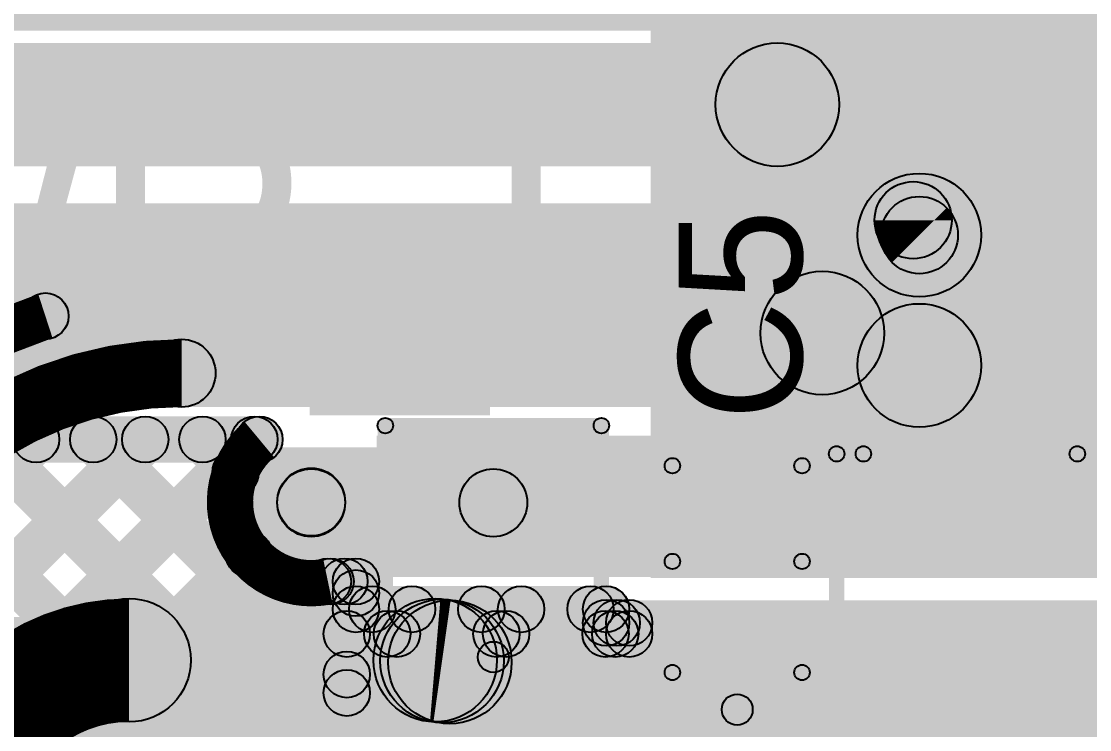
# Model space of a CAD drawing. Header units: millimetres. Extents: x 0 to 210, y 0 to 213.
# Drawn here: x 0.4081 to 0.7542, y 2.0665 to 2.296 of the extents above; entities that cross this region are included whole.
import ezdxf

# ---------------------------------------------------------------- set-up
doc = ezdxf.new("R2010")
doc.units = ezdxf.units.MM
doc.header["$MEASUREMENT"] = 0
for name, color, linetype in [('BottomLayer', 5, 'Continuous'), ('BottomPaste', 16, 'Continuous'), ('BottomSolder', 6, 'Continuous'), ('TopLayer', 1, 'Continuous'), ('TopOverlay', 2, 'Continuous'), ('TopPaste', 8, 'Continuous'), ('TopSolder', 216, 'Continuous'), ('ViaHoleLayer', 16, 'Continuous')]:
    doc.layers.add(name, color=color, linetype=linetype)

# ---------------------------------------------------------------- blocks, each defined once
blk = doc.blocks.new('LED_0805_47')
at = {"layer": 'TopLayer'}
for points in [[(-0.06, 0.03), (-0.02, 0.03), (-0.02, -0.03), (-0.06, -0.03)], [(0.02, 0.03), (0.06, 0.03), (0.06, -0.03), (0.02, -0.03)]]:
    blk.add_hatch(color=1, dxfattribs=at).paths.add_polyline_path(points)
at = {"layer": 'TopOverlay'}
h = blk.add_hatch(color=2, dxfattribs=at)
edge = h.paths.add_edge_path()
edge.add_arc((-0.065, 0.035), 0.0025, 0, 360)
h = blk.add_hatch(color=2, dxfattribs=at)
edge = h.paths.add_edge_path()
edge.add_arc((-0.065, 0.035), 0.0025, 0, 360)
for points in [[(-0.0625, -0.035), (-0.0675, -0.035), (-0.0675, 0.035), (-0.0625, 0.035)], [(0.065, 0.0375), (0.065, 0.0325), (-0.065, 0.0325), (-0.065, 0.0375)], [(0.0675, -0.035), (0.0625, -0.035), (0.0625, 0.035), (0.0675, 0.035)], [(0.1, 0.037), (0.064, 0.037), (0.064, -0.037), (0.1, -0.037)], [(0.065, -0.0325), (0.065, -0.0375), (-0.065, -0.0375), (-0.065, -0.0325)]]:
    blk.add_hatch(color=2, dxfattribs=at).paths.add_polyline_path(points)
h = blk.add_hatch(color=2, dxfattribs=at)
edge = h.paths.add_edge_path()
edge.add_arc((0.065, 0.035), 0.0025, 0, 360)
h = blk.add_hatch(color=2, dxfattribs=at)
edge = h.paths.add_edge_path()
edge.add_arc((0.065, 0.035), 0.0025, 0, 360)
h = blk.add_hatch(color=2, dxfattribs=at)
edge = h.paths.add_edge_path()
edge.add_arc((-0.065, -0.035), 0.0025, 0, 360)
h = blk.add_hatch(color=2, dxfattribs=at)
edge = h.paths.add_edge_path()
edge.add_arc((-0.065, -0.035), 0.0025, 0, 360)
h = blk.add_hatch(color=2, dxfattribs=at)
edge = h.paths.add_edge_path()
edge.add_arc((0.065, -0.035), 0.0025, 0, 360)
h = blk.add_hatch(color=2, dxfattribs=at)
edge = h.paths.add_edge_path()
edge.add_arc((0.065, -0.035), 0.0025, 0, 360)
at = {"layer": 'TopPaste'}
for points in [[(-0.06, 0.03), (-0.02, 0.03), (-0.02, -0.03), (-0.06, -0.03)], [(0.02, 0.03), (0.06, 0.03), (0.06, -0.03), (0.02, -0.03)]]:
    blk.add_hatch(color=8, dxfattribs=at).paths.add_polyline_path(points)
at = {"layer": 'TopSolder'}
for points in [[(-0.064, 0.034), (-0.016, 0.034), (-0.016, -0.034), (-0.064, -0.034)], [(0.016, 0.034), (0.064, 0.034), (0.064, -0.034), (0.016, -0.034)]]:
    blk.add_hatch(color=216, dxfattribs=at).paths.add_polyline_path(points)
at = {"layer": 'TopOverlay'}
for centre in [(-0.065, 0.035), (-0.065, 0.035), (0.065, 0.035), (0.065, 0.035), (-0.065, -0.035), (-0.065, -0.035), (0.065, -0.035), (0.065, -0.035)]:
    blk.add_circle(centre, 0.0025, dxfattribs=at)
blk = doc.blocks.new('CAP_0603_48')
at = {"layer": 'TopLayer'}
for points in [[(-0.015, 0.0175), (-0.015, -0.0175), (-0.045, -0.0175), (-0.045, 0.0175)], [(0.045, 0.0175), (0.045, -0.0175), (0.015, -0.0175), (0.015, 0.0175)]]:
    blk.add_hatch(color=1, dxfattribs=at).paths.add_polyline_path(points)
at = {"layer": 'TopOverlay'}
h = blk.add_hatch(color=2, dxfattribs=at)
edge = h.paths.add_edge_path()
edge.add_arc((-0.049, 0.021), 0.0025, 0, 360)
h = blk.add_hatch(color=2, dxfattribs=at)
edge = h.paths.add_edge_path()
edge.add_arc((-0.049, 0.021), 0.0025, 0, 360)
for points in [[(-0.0465, -0.021), (-0.0515, -0.021), (-0.0515, 0.021), (-0.0465, 0.021)], [(-0.018, 0.0235), (-0.018, 0.0185), (-0.049, 0.0185), (-0.049, 0.0235)], [(0.049, 0.0235), (0.049, 0.0185), (0.018, 0.0185), (0.018, 0.0235)], [(0.0515, -0.021), (0.0465, -0.021), (0.0465, 0.021), (0.0515, 0.021)], [(-0.018, -0.0185), (-0.018, -0.0235), (-0.049, -0.0235), (-0.049, -0.0185)], [(0.049, -0.0185), (0.049, -0.0235), (0.018, -0.0235), (0.018, -0.0185)]]:
    blk.add_hatch(color=2, dxfattribs=at).paths.add_polyline_path(points)
h = blk.add_hatch(color=2, dxfattribs=at)
edge = h.paths.add_edge_path()
edge.add_arc((-0.018, 0.021), 0.0025, 0, 360)
h = blk.add_hatch(color=2, dxfattribs=at)
edge = h.paths.add_edge_path()
edge.add_arc((0.018, 0.021), 0.0025, 0, 360)
h = blk.add_hatch(color=2, dxfattribs=at)
edge = h.paths.add_edge_path()
edge.add_arc((0.049, 0.021), 0.0025, 0, 360)
h = blk.add_hatch(color=2, dxfattribs=at)
edge = h.paths.add_edge_path()
edge.add_arc((0.049, 0.021), 0.0025, 0, 360)
h = blk.add_hatch(color=2, dxfattribs=at)
edge = h.paths.add_edge_path()
edge.add_arc((-0.049, -0.021), 0.0025, 0, 360)
h = blk.add_hatch(color=2, dxfattribs=at)
edge = h.paths.add_edge_path()
edge.add_arc((-0.049, -0.021), 0.0025, 0, 360)
h = blk.add_hatch(color=2, dxfattribs=at)
edge = h.paths.add_edge_path()
edge.add_arc((-0.018, -0.021), 0.0025, 0, 360)
h = blk.add_hatch(color=2, dxfattribs=at)
edge = h.paths.add_edge_path()
edge.add_arc((0.018, -0.021), 0.0025, 0, 360)
h = blk.add_hatch(color=2, dxfattribs=at)
edge = h.paths.add_edge_path()
edge.add_arc((0.049, -0.021), 0.0025, 0, 360)
h = blk.add_hatch(color=2, dxfattribs=at)
edge = h.paths.add_edge_path()
edge.add_arc((0.049, -0.021), 0.0025, 0, 360)
at = {"layer": 'TopPaste'}
for points in [[(-0.015, 0.0175), (-0.015, -0.0175), (-0.045, -0.0175), (-0.045, 0.0175)], [(0.045, 0.0175), (0.045, -0.0175), (0.015, -0.0175), (0.015, 0.0175)]]:
    blk.add_hatch(color=8, dxfattribs=at).paths.add_polyline_path(points)
at = {"layer": 'TopSolder'}
for points in [[(-0.01264, 0.01986), (-0.01264, -0.01986), (-0.04736, -0.01986), (-0.04736, 0.01986)], [(0.04736, 0.01986), (0.04736, -0.01986), (0.01264, -0.01986), (0.01264, 0.01986)]]:
    blk.add_hatch(color=216, dxfattribs=at).paths.add_polyline_path(points)
at = {"layer": 'TopOverlay'}
for centre in [(-0.049, 0.021), (-0.049, 0.021), (-0.018, 0.021), (0.018, 0.021), (0.049, 0.021), (0.049, 0.021), (-0.049, -0.021), (-0.049, -0.021), (-0.018, -0.021), (0.018, -0.021), (0.049, -0.021), (0.049, -0.021)]:
    blk.add_circle(centre, 0.0025, dxfattribs=at)
blk = doc.blocks.new('RES_0603_B_50')
at = {"layer": 'BottomLayer'}
for points in [[(-0.045, -0.0175), (-0.045, 0.0175), (-0.015, 0.0175), (-0.015, -0.0175)], [(0.015, -0.0175), (0.015, 0.0175), (0.045, 0.0175), (0.045, -0.0175)]]:
    blk.add_hatch(color=5, dxfattribs=at).paths.add_polyline_path(points)
at = {"layer": 'BottomPaste'}
for points in [[(-0.045, -0.0175), (-0.045, 0.0175), (-0.015, 0.0175), (-0.015, -0.0175)], [(0.015, -0.0175), (0.015, 0.0175), (0.045, 0.0175), (0.045, -0.0175)]]:
    blk.add_hatch(color=16, dxfattribs=at).paths.add_polyline_path(points)
at = {"layer": 'BottomSolder'}
for points in [[(-0.049, -0.0215), (-0.049, 0.0215), (-0.011, 0.0215), (-0.011, -0.0215)], [(0.011, -0.0215), (0.011, 0.0215), (0.049, 0.0215), (0.049, -0.0215)]]:
    blk.add_hatch(color=6, dxfattribs=at).paths.add_polyline_path(points)
blk = doc.blocks.new('LDF33DT_TR_65')
at = {"layer": 'TopLayer'}
for points in [[(-0.12402, 0.24508), (0.12402, 0.24508), (0.12402, 0.00098), (-0.12402, 0.00098)], [(-0.11953, -0.06791), (-0.06047, -0.06791), (-0.06047, -0.17815), (-0.11953, -0.17815)], [(0.06047, -0.06791), (0.11953, -0.06791), (0.11953, -0.17815), (0.06047, -0.17815)]]:
    blk.add_hatch(color=1, dxfattribs=at).paths.add_polyline_path(points)
at = {"layer": 'TopOverlay'}
h = blk.add_hatch(color=2, dxfattribs=at)
edge = h.paths.add_edge_path()
edge.add_arc((-0.13079, 0.1637), 0.0025, 0, 360)
h = blk.add_hatch(color=2, dxfattribs=at)
edge = h.paths.add_edge_path()
edge.add_arc((0.13079, 0.1637), 0.0025, 0, 360)
for points in [[(-0.13329, 0.1637), (-0.12829, 0.1637), (-0.12829, -0.05284), (-0.13329, -0.05284)], [(0.12829, 0.1637), (0.13329, 0.1637), (0.13329, -0.05284), (0.12829, -0.05284)], [(-0.12213, -0.05034), (-0.12213, -0.05534), (-0.13079, -0.05534), (-0.13079, -0.05034)], [(0.05283, -0.05033), (0.05283, -0.05534), (-0.0537, -0.05534), (-0.0537, -0.05033)], [(0.13079, -0.05034), (0.13079, -0.05534), (0.12213, -0.05534), (0.12213, -0.05034)]]:
    blk.add_hatch(color=2, dxfattribs=at).paths.add_polyline_path(points)
h = blk.add_hatch(color=2, dxfattribs=at)
edge = h.paths.add_edge_path()
edge.add_arc((-0.13079, -0.05284), 0.0025, 0, 360)
h = blk.add_hatch(color=2, dxfattribs=at)
edge = h.paths.add_edge_path()
edge.add_arc((-0.13079, -0.05284), 0.0025, 0, 360)
h = blk.add_hatch(color=2, dxfattribs=at)
edge = h.paths.add_edge_path()
edge.add_arc((-0.12213, -0.05284), 0.0025, 0, 360)
h = blk.add_hatch(color=2, dxfattribs=at)
edge = h.paths.add_edge_path()
edge.add_arc((-0.0537, -0.05284), 0.0025, 0, 360)
h = blk.add_hatch(color=2, dxfattribs=at)
edge = h.paths.add_edge_path()
edge.add_arc((0.05283, -0.05284), 0.0025, 0, 360)
h = blk.add_hatch(color=2, dxfattribs=at)
edge = h.paths.add_edge_path()
edge.add_arc((0.12213, -0.05284), 0.0025, 0, 360)
h = blk.add_hatch(color=2, dxfattribs=at)
edge = h.paths.add_edge_path()
edge.add_arc((0.13079, -0.05284), 0.0025, 0, 360)
h = blk.add_hatch(color=2, dxfattribs=at)
edge = h.paths.add_edge_path()
edge.add_arc((0.13079, -0.05284), 0.0025, 0, 360)
h = blk.add_hatch(color=2, dxfattribs=at)
edge = h.paths.add_edge_path()
edge.add_arc((-0.14383, -0.16457), 0.005, 0, 360)
h = blk.add_hatch(color=2, dxfattribs=at)
edge = h.paths.add_edge_path()
edge.add_arc((-0.12987, -0.16457), 0.005, 0, 360)
at = {"layer": 'TopPaste'}
for points in [[(-0.12402, 0.24508), (0.12402, 0.24508), (0.12402, 0.00098), (-0.12402, 0.00098)], [(-0.11953, -0.06791), (-0.06047, -0.06791), (-0.06047, -0.17815), (-0.11953, -0.17815)], [(0.06047, -0.06791), (0.11953, -0.06791), (0.11953, -0.17815), (0.06047, -0.17815)]]:
    blk.add_hatch(color=8, dxfattribs=at).paths.add_polyline_path(points)
at = {"layer": 'TopSolder'}
for points in [[(-0.12802, 0.24908), (0.12802, 0.24908), (0.12802, -0.00302), (-0.12802, -0.00302)], [(-0.12353, -0.06391), (-0.05647, -0.06391), (-0.05647, -0.18215), (-0.12353, -0.18215)], [(0.05647, -0.06391), (0.12353, -0.06391), (0.12353, -0.18215), (0.05647, -0.18215)]]:
    blk.add_hatch(color=216, dxfattribs=at).paths.add_polyline_path(points)
at = {"layer": 'TopOverlay', "const_width": 0.01}
blk.add_lwpolyline([(-0.12987, -0.16457, 1), (-0.14383, -0.16457, 1)], format="xyb", close=True, dxfattribs=at)
at = {"layer": 'TopOverlay'}
for centre, radius in [((-0.13079, 0.1637), 0.0025), ((0.13079, 0.1637), 0.0025), ((-0.13079, -0.05284), 0.0025), ((-0.13079, -0.05284), 0.0025), ((-0.12213, -0.05284), 0.0025), ((-0.0537, -0.05284), 0.0025), ((0.05283, -0.05284), 0.0025), ((0.12213, -0.05284), 0.0025), ((0.13079, -0.05284), 0.0025), ((0.13079, -0.05284), 0.0025), ((-0.14383, -0.16457), 0.005), ((-0.12987, -0.16457), 0.005)]:
    blk.add_circle(centre, radius, dxfattribs=at)

msp = doc.modelspace()

# ---------------------------------------------------------------- hatches: boundary and pattern name
at = {"layer": 'BottomLayer'}
for points in [[(0.188, 2.293), (0.188, 2.315), (1.276, 2.315), (1.276, 2.293)], [(0.182, 2.26), (0.182, 2.282), (1.314, 2.282), (1.314, 2.26)], [(0.34, 2.215), (0.34, 2.237), (1.44425, 2.237), (1.44425, 2.215)], [(0.34, 2.193), (0.34, 2.208), (0.41589, 2.208), (0.41589, 2.193)], [(0.46, 2.171), (0.46, 2.193), (1.48136, 2.193), (1.48136, 2.171)], [(0.481, 2.116), (0.557, 2.116), (0.557, 2.158), (0.481, 2.158)], [(1.416, 2.158), (0.58735, 2.158), (0.58735, 2.116), (1.416, 2.116)], [(0.443, 2.069), (0.443, 2.109), (0.54217, 2.109), (0.54217, 2.069)], [(0.54164, 2.06894), (0.54711, 2.10856), (0.54966, 2.10821), (0.54418, 2.06859)], [(0.54692, 2.0684), (0.54692, 2.1084), (1.23, 2.1084), (1.23, 2.0684)]]:
    msp.add_hatch(color=5, dxfattribs=at).paths.add_polyline_path(points)
h = msp.add_hatch(color=5, dxfattribs=at)
edge = h.paths.add_edge_path()
edge.add_arc((0.41589, 2.2005), 0.0075, 0, 360)
h = msp.add_hatch(color=5, dxfattribs=at)
edge = h.paths.add_edge_path()
edge.add_arc((0.41589, 2.2005), 0.0075, 0, 360)
h = msp.add_hatch(color=5, dxfattribs=at)
edge = h.paths.add_edge_path()
edge.add_arc((0.46, 2.182), 0.011, 0, 360)
h = msp.add_hatch(color=5, dxfattribs=at)
edge = h.paths.add_edge_path()
edge.add_arc((0.46, 2.182), 0.011, 0, 360)
h = msp.add_hatch(color=5, dxfattribs=at)
edge = h.paths.add_edge_path()
edge.add_arc((0.502, 2.14025), 0.01181, 0, 360)
h = msp.add_hatch(color=5, dxfattribs=at)
edge = h.paths.add_edge_path()
edge.add_arc((0.443, 2.089), 0.02, 0, 360)
h = msp.add_hatch(color=5, dxfattribs=at)
edge = h.paths.add_edge_path()
edge.add_arc((0.443, 2.089), 0.02, 0, 360)
h = msp.add_hatch(color=5, dxfattribs=at)
edge = h.paths.add_edge_path()
edge.add_arc((0.54217, 2.089), 0.02, 0, 360)
h = msp.add_hatch(color=5, dxfattribs=at)
edge = h.paths.add_edge_path()
edge.add_arc((0.54217, 2.089), 0.02, 0, 360)
h = msp.add_hatch(color=5, dxfattribs=at)
edge = h.paths.add_edge_path()
edge.add_arc((0.54438, 2.08875), 0.02, 0, 360)
h = msp.add_hatch(color=5, dxfattribs=at)
edge = h.paths.add_edge_path()
edge.add_arc((0.54438, 2.08875), 0.02, 0, 360)
h = msp.add_hatch(color=5, dxfattribs=at)
edge = h.paths.add_edge_path()
edge.add_arc((0.54692, 2.0884), 0.02, 0, 360)
h = msp.add_hatch(color=5, dxfattribs=at)
edge = h.paths.add_edge_path()
edge.add_arc((0.54692, 2.0884), 0.02, 0, 360)
at = {"layer": 'TopLayer'}
for points in [[(0.7095, 2.23156), (0.6845, 2.23156), (0.6845, 2.335), (0.7095, 2.335)], [(0.778, 2.29661), (0.612, 2.29661), (0.612, 2.11561), (0.778, 2.11561)], [(0.35173, 2.249), (0.35173, 2.289), (0.653, 2.289), (0.653, 2.249)], [(0.719, 2.18451), (0.679, 2.18451), (0.679, 2.22673), (0.719, 2.22673)], [(0.29813, 2.175), (0.29813, 2.215), (0.66756, 2.215), (0.66756, 2.175)], [(0.29813, 2.153), (0.29813, 2.168), (0.4852, 2.168), (0.4852, 2.153)], [(0.2718, 2.00882), (0.2612, 2.01943), (0.40757, 2.1658), (0.41818, 2.1552)], [(0.2718, 1.97347), (0.2612, 1.98408), (0.44292, 2.1658), (0.45353, 2.1552)], [(0.2718, 1.93811), (0.2612, 1.94872), (0.47828, 2.1658), (0.48889, 2.1552)], [(0.32003, 2.1552), (0.33064, 2.1658), (0.4785, 2.01794), (0.46789, 2.00733)], [(0.35538, 2.1552), (0.36599, 2.1658), (0.49345, 2.03835), (0.48284, 2.02774)], [(0.35539, 2.1552), (0.36599, 2.1658), (0.49345, 2.03835), (0.48284, 2.02774)], [(0.39074, 2.1552), (0.40135, 2.1658), (0.5188, 2.04835), (0.5082, 2.03774)], [(0.4261, 2.1552), (0.4367, 2.1658), (0.5188, 2.0837), (0.5082, 2.0731)], [(0.46145, 2.1552), (0.47206, 2.1658), (0.48278, 2.15508), (0.47217, 2.14448)], [(0.502, 2.129), (0.502, 2.151), (0.561, 2.151), (0.561, 2.129)], [(0.513, 2.14), (0.491, 2.14), (0.491, 2.14025), (0.513, 2.14025)], [(0.2718, 1.90276), (0.2612, 1.91337), (0.47651, 2.12868), (0.48712, 2.11807)], [(0.50741, 2.107), (0.50741, 2.122), (0.5165, 2.122), (0.5165, 2.107)], [(0.2718, 1.8674), (0.2612, 1.87801), (0.50299, 2.1198), (0.5136, 2.1092)], [(0.50745, 2.1092), (0.51806, 2.1198), (0.5218, 2.11606), (0.5112, 2.10545)], [(0.524, 2.1055), (0.509, 2.1055), (0.509, 2.1145), (0.524, 2.1145)], [(0.5112, 2.10545), (0.5218, 2.11606), (0.52706, 2.1108), (0.51645, 2.1002)], [(0.5165, 2.098), (0.5165, 2.113), (0.5975, 2.113), (0.5975, 2.098)], [(0.51645, 2.1002), (0.52706, 2.1108), (0.53506, 2.1028), (0.52445, 2.0922)], [(0.53195, 2.0922), (0.52135, 2.1028), (0.52935, 2.1108), (0.53995, 2.1002)], [(0.55181, 2.1002), (0.56241, 2.1108), (0.57041, 2.1028), (0.55981, 2.0922)], [(0.56731, 2.0922), (0.5567, 2.1028), (0.5647, 2.1108), (0.57531, 2.1002)], [(0.58716, 2.1002), (0.59777, 2.1108), (0.60577, 2.1028), (0.59516, 2.0922)], [(0.5975, 2.09361), (0.5975, 2.10861), (0.605, 2.10861), (0.605, 2.09361)], [(0.5135, 2.09), (0.5135, 2.105), (0.605, 2.105), (0.605, 2.09)], [(0.605, 2.10111), (0.59, 2.10111), (0.59, 2.1055), (0.605, 2.1055)], [(0.60266, 2.0922), (0.59206, 2.1028), (0.59567, 2.10641), (0.60627, 2.09581)], [(0.28102, 1.795), (0.987, 1.795), (0.987, 2.103), (0.28102, 2.103)], [(0.6125, 2.0975), (0.5975, 2.0975), (0.5975, 2.10111), (0.6125, 2.10111)], [(0.521, 2.03418), (0.506, 2.03418), (0.506, 2.0975), (0.521, 2.0975)], [(0.31247, 1.87271), (0.30186, 1.88332), (0.5082, 2.08965), (0.5188, 2.07905)], [(0.566, 2.06), (0.556, 2.06), (0.556, 2.09), (0.566, 2.09)], [(0.645, 2.048), (0.635, 2.048), (0.635, 2.073), (0.645, 2.073)]]:
    msp.add_hatch(color=1, dxfattribs=at).paths.add_polyline_path(points)
h = msp.add_hatch(color=1, dxfattribs=at)
edge = h.paths.add_edge_path()
edge.add_arc((0.653, 2.269), 0.02, 0, 360)
h = msp.add_hatch(color=1, dxfattribs=at)
edge = h.paths.add_edge_path()
edge.add_arc((0.699, 2.22673), 0.02, 0, 360)
h = msp.add_hatch(color=1, dxfattribs=at)
edge = h.paths.add_edge_path()
edge.add_arc((0.697, 2.23156), 0.0125, 0, 360)
h = msp.add_hatch(color=1, dxfattribs=at)
edge = h.paths.add_edge_path()
edge.add_arc((0.697, 2.23156), 0.0125, 0, 360)
h = msp.add_hatch(color=1, dxfattribs=at)
edge = h.paths.add_edge_path()
edge.add_arc((0.699, 2.22673), 0.0125, 0, 360)
h = msp.add_hatch(color=1, dxfattribs=at)
edge = h.paths.add_edge_path()
edge.add_arc((0.66756, 2.195), 0.02, 0, 360)
h = msp.add_hatch(color=1, dxfattribs=at)
edge = h.paths.add_edge_path()
edge.add_arc((0.699, 2.18451), 0.02, 0, 360)
h = msp.add_hatch(color=1, dxfattribs=at)
edge = h.paths.add_edge_path()
edge.add_arc((0.41287, 2.1605), 0.0075, 0, 360)
h = msp.add_hatch(color=1, dxfattribs=at)
edge = h.paths.add_edge_path()
edge.add_arc((0.4314, 2.1605), 0.0075, 0, 360)
h = msp.add_hatch(color=1, dxfattribs=at)
edge = h.paths.add_edge_path()
edge.add_arc((0.44823, 2.1605), 0.0075, 0, 360)
h = msp.add_hatch(color=1, dxfattribs=at)
edge = h.paths.add_edge_path()
edge.add_arc((0.46676, 2.1605), 0.0075, 0, 360)
h = msp.add_hatch(color=1, dxfattribs=at)
edge = h.paths.add_edge_path()
edge.add_arc((0.48358, 2.1605), 0.0075, 0, 360)
h = msp.add_hatch(color=1, dxfattribs=at)
edge = h.paths.add_edge_path()
edge.add_arc((0.4852, 2.1605), 0.0075, 0, 360)
h = msp.add_hatch(color=1, dxfattribs=at)
edge = h.paths.add_edge_path()
edge.add_arc((0.4852, 2.1605), 0.0075, 0, 360)
h = msp.add_hatch(color=1, dxfattribs=at)
edge = h.paths.add_edge_path()
edge.add_arc((0.47748, 2.14978), 0.0075, 0, 360)
h = msp.add_hatch(color=1, dxfattribs=at)
edge = h.paths.add_edge_path()
edge.add_arc((0.502, 2.14025), 0.01181, 0, 360)
h = msp.add_hatch(color=1, dxfattribs=at)
edge = h.paths.add_edge_path()
edge.add_arc((0.502, 2.14025), 0.011, 0, 360)
h = msp.add_hatch(color=1, dxfattribs=at)
edge = h.paths.add_edge_path()
edge.add_arc((0.502, 2.14), 0.011, 0, 360)
h = msp.add_hatch(color=1, dxfattribs=at)
edge = h.paths.add_edge_path()
edge.add_arc((0.502, 2.14), 0.011, 0, 360)
h = msp.add_hatch(color=1, dxfattribs=at)
edge = h.paths.add_edge_path()
edge.add_arc((0.561, 2.14), 0.011, 0, 360)
h = msp.add_hatch(color=1, dxfattribs=at)
edge = h.paths.add_edge_path()
edge.add_arc((0.48181, 2.12337), 0.0075, 0, 360)
h = msp.add_hatch(color=1, dxfattribs=at)
edge = h.paths.add_edge_path()
edge.add_arc((0.50741, 2.1145), 0.0075, 0, 360)
h = msp.add_hatch(color=1, dxfattribs=at)
edge = h.paths.add_edge_path()
edge.add_arc((0.50741, 2.1145), 0.0075, 0, 360)
h = msp.add_hatch(color=1, dxfattribs=at)
edge = h.paths.add_edge_path()
edge.add_arc((0.50829, 2.1145), 0.0075, 0, 360)
h = msp.add_hatch(color=1, dxfattribs=at)
edge = h.paths.add_edge_path()
edge.add_arc((0.51276, 2.1145), 0.0075, 0, 360)
h = msp.add_hatch(color=1, dxfattribs=at)
edge = h.paths.add_edge_path()
edge.add_arc((0.5165, 2.1145), 0.0075, 0, 360)
h = msp.add_hatch(color=1, dxfattribs=at)
edge = h.paths.add_edge_path()
edge.add_arc((0.5165, 2.1145), 0.0075, 0, 360)
h = msp.add_hatch(color=1, dxfattribs=at)
edge = h.paths.add_edge_path()
edge.add_arc((0.5165, 2.11076), 0.0075, 0, 360)
h = msp.add_hatch(color=1, dxfattribs=at)
edge = h.paths.add_edge_path()
edge.add_arc((0.5165, 2.11076), 0.0075, 0, 360)
h = msp.add_hatch(color=1, dxfattribs=at)
edge = h.paths.add_edge_path()
edge.add_arc((0.5165, 2.1055), 0.0075, 0, 360)
h = msp.add_hatch(color=1, dxfattribs=at)
edge = h.paths.add_edge_path()
edge.add_arc((0.5165, 2.1055), 0.0075, 0, 360)
h = msp.add_hatch(color=1, dxfattribs=at)
edge = h.paths.add_edge_path()
edge.add_arc((0.52176, 2.1055), 0.0075, 0, 360)
h = msp.add_hatch(color=1, dxfattribs=at)
edge = h.paths.add_edge_path()
edge.add_arc((0.52176, 2.1055), 0.0075, 0, 360)
h = msp.add_hatch(color=1, dxfattribs=at)
edge = h.paths.add_edge_path()
edge.add_arc((0.53465, 2.1055), 0.0075, 0, 360)
h = msp.add_hatch(color=1, dxfattribs=at)
edge = h.paths.add_edge_path()
edge.add_arc((0.55711, 2.1055), 0.0075, 0, 360)
h = msp.add_hatch(color=1, dxfattribs=at)
edge = h.paths.add_edge_path()
edge.add_arc((0.57, 2.1055), 0.0075, 0, 360)
h = msp.add_hatch(color=1, dxfattribs=at)
edge = h.paths.add_edge_path()
edge.add_arc((0.59247, 2.1055), 0.0075, 0, 360)
h = msp.add_hatch(color=1, dxfattribs=at)
edge = h.paths.add_edge_path()
edge.add_arc((0.5975, 2.1055), 0.0075, 0, 360)
h = msp.add_hatch(color=1, dxfattribs=at)
edge = h.paths.add_edge_path()
edge.add_arc((0.5975, 2.1055), 0.0075, 0, 360)
h = msp.add_hatch(color=1, dxfattribs=at)
edge = h.paths.add_edge_path()
edge.add_arc((0.5975, 2.10111), 0.0075, 0, 360)
h = msp.add_hatch(color=1, dxfattribs=at)
edge = h.paths.add_edge_path()
edge.add_arc((0.5975, 2.10111), 0.0075, 0, 360)
h = msp.add_hatch(color=1, dxfattribs=at)
edge = h.paths.add_edge_path()
edge.add_arc((0.60097, 2.10111), 0.0075, 0, 360)
h = msp.add_hatch(color=1, dxfattribs=at)
edge = h.paths.add_edge_path()
edge.add_arc((0.605, 2.10111), 0.0075, 0, 360)
h = msp.add_hatch(color=1, dxfattribs=at)
edge = h.paths.add_edge_path()
edge.add_arc((0.605, 2.10111), 0.0075, 0, 360)
h = msp.add_hatch(color=1, dxfattribs=at)
edge = h.paths.add_edge_path()
edge.add_arc((0.5135, 2.0975), 0.0075, 0, 360)
h = msp.add_hatch(color=1, dxfattribs=at)
edge = h.paths.add_edge_path()
edge.add_arc((0.5135, 2.0975), 0.0075, 0, 360)
h = msp.add_hatch(color=1, dxfattribs=at)
edge = h.paths.add_edge_path()
edge.add_arc((0.52665, 2.0975), 0.0075, 0, 360)
h = msp.add_hatch(color=1, dxfattribs=at)
edge = h.paths.add_edge_path()
edge.add_arc((0.52976, 2.0975), 0.0075, 0, 360)
h = msp.add_hatch(color=1, dxfattribs=at)
edge = h.paths.add_edge_path()
edge.add_arc((0.562, 2.0975), 0.0075, 0, 360)
h = msp.add_hatch(color=1, dxfattribs=at)
edge = h.paths.add_edge_path()
edge.add_arc((0.56511, 2.0975), 0.0075, 0, 360)
h = msp.add_hatch(color=1, dxfattribs=at)
edge = h.paths.add_edge_path()
edge.add_arc((0.59736, 2.0975), 0.0075, 0, 360)
h = msp.add_hatch(color=1, dxfattribs=at)
edge = h.paths.add_edge_path()
edge.add_arc((0.60047, 2.0975), 0.0075, 0, 360)
h = msp.add_hatch(color=1, dxfattribs=at)
edge = h.paths.add_edge_path()
edge.add_arc((0.605, 2.0975), 0.0075, 0, 360)
h = msp.add_hatch(color=1, dxfattribs=at)
edge = h.paths.add_edge_path()
edge.add_arc((0.605, 2.0975), 0.0075, 0, 360)
h = msp.add_hatch(color=1, dxfattribs=at)
edge = h.paths.add_edge_path()
edge.add_arc((0.561, 2.09), 0.005, 0, 360)
h = msp.add_hatch(color=1, dxfattribs=at)
edge = h.paths.add_edge_path()
edge.add_arc((0.5135, 2.08435), 0.0075, 0, 360)
h = msp.add_hatch(color=1, dxfattribs=at)
edge = h.paths.add_edge_path()
edge.add_arc((0.5135, 2.0784), 0.0075, 0, 360)
h = msp.add_hatch(color=1, dxfattribs=at)
edge = h.paths.add_edge_path()
edge.add_arc((0.64, 2.073), 0.005, 0, 360)
at = {"layer": 'ViaHoleLayer'}
h = msp.add_hatch(color=16, dxfattribs=at)
edge = h.paths.add_edge_path()
edge.add_arc((0.502, 2.14025), 0.00591, 0, 360)

# ---------------------------------------------------------------- linework, layer by layer
at = {"layer": 'BottomLayer'}
for points, const_width in [([(0.3175, 2.065, -0.324759), (0.41589, 2.2005)], 0.015), ([(0.343, 2.065, -0.414214), (0.46, 2.182)], 0.022), ([(0.38674, 2.03274, -0.414214), (0.443, 2.089)], 0.04), ([(0.54217, 2.089, -0.013866), (0.54438, 2.08875)], 0.04)]:
    msp.add_lwpolyline(points, format="xyb", dxfattribs=dict(at, const_width=const_width))
for centre, radius in [((0.41589, 2.2005), 0.0075), ((0.41589, 2.2005), 0.0075), ((0.46, 2.182), 0.011), ((0.46, 2.182), 0.011), ((0.443, 2.089), 0.02), ((0.443, 2.089), 0.02), ((0.54217, 2.089), 0.02), ((0.54217, 2.089), 0.02), ((0.54438, 2.08875), 0.02), ((0.54438, 2.08875), 0.02), ((0.54692, 2.0884), 0.02), ((0.54692, 2.0884), 0.02)]:
    msp.add_circle(centre, radius, dxfattribs=at)
at = {"layer": 'TopLayer'}
for points, const_width in [([(0.699, 2.22673, -0.198912), (0.697, 2.23156)], 0.025), ([(0.50741, 2.1145, -0.78253), (0.4852, 2.1605)], 0.015)]:
    msp.add_lwpolyline(points, format="xyb", dxfattribs=dict(at, const_width=const_width))
for centre, radius in [((0.653, 2.269), 0.02), ((0.699, 2.22673), 0.02), ((0.697, 2.23156), 0.0125), ((0.697, 2.23156), 0.0125), ((0.699, 2.22673), 0.0125), ((0.66756, 2.195), 0.02), ((0.699, 2.18451), 0.02), ((0.41287, 2.1605), 0.0075), ((0.4314, 2.1605), 0.0075), ((0.44823, 2.1605), 0.0075), ((0.46676, 2.1605), 0.0075), ((0.48358, 2.1605), 0.0075), ((0.4852, 2.1605), 0.0075), ((0.4852, 2.1605), 0.0075), ((0.47748, 2.14978), 0.0075), ((0.502, 2.14025), 0.011), ((0.502, 2.14), 0.011), ((0.502, 2.14), 0.011), ((0.561, 2.14), 0.011), ((0.48181, 2.12337), 0.0075), ((0.50741, 2.1145), 0.0075), ((0.50741, 2.1145), 0.0075), ((0.50829, 2.1145), 0.0075), ((0.51276, 2.1145), 0.0075), ((0.5165, 2.1145), 0.0075), ((0.5165, 2.1145), 0.0075), ((0.5165, 2.11076), 0.0075), ((0.5165, 2.11076), 0.0075), ((0.5165, 2.1055), 0.0075), ((0.5165, 2.1055), 0.0075), ((0.52176, 2.1055), 0.0075), ((0.52176, 2.1055), 0.0075), ((0.53465, 2.1055), 0.0075), ((0.55711, 2.1055), 0.0075), ((0.57, 2.1055), 0.0075), ((0.59247, 2.1055), 0.0075), ((0.5975, 2.1055), 0.0075), ((0.5975, 2.1055), 0.0075), ((0.5975, 2.10111), 0.0075), ((0.5975, 2.10111), 0.0075), ((0.60097, 2.10111), 0.0075), ((0.605, 2.10111), 0.0075), ((0.605, 2.10111), 0.0075), ((0.5135, 2.0975), 0.0075), ((0.5135, 2.0975), 0.0075), ((0.52665, 2.0975), 0.0075), ((0.52976, 2.0975), 0.0075), ((0.562, 2.0975), 0.0075), ((0.56511, 2.0975), 0.0075), ((0.59736, 2.0975), 0.0075), ((0.60047, 2.0975), 0.0075), ((0.605, 2.0975), 0.0075), ((0.605, 2.0975), 0.0075), ((0.561, 2.09), 0.005), ((0.5135, 2.08435), 0.0075), ((0.5135, 2.0784), 0.0075), ((0.64, 2.073), 0.005)]:
    msp.add_circle(centre, radius, dxfattribs=at)

# ---------------------------------------------------------------- block references
for name, p, rotation in [('LDF33DT_TR_65', (0.803, 2.103), 180), ('LED_0805_47', (0.561, 2.1), 270), ('RES_0603_B_50', (0.57217, 2.14025), 360), ('CAP_0603_48', (0.64, 2.103), 270)]:
    msp.add_blockref(name, p, dxfattribs=dict(rotation=rotation))

# ---------------------------------------------------------------- texts
at = {"layer": 'TopOverlay'}
for s, height, rotation, p in [('PWR_LED', 0.075, 360, (0.269, 2.19)), ('C5', 0.04, 90, (0.661, 2.1667))]:
    msp.add_text(s, height=height, rotation=rotation, dxfattribs=at).set_placement(p)

doc.saveas('drawing.dxf')
